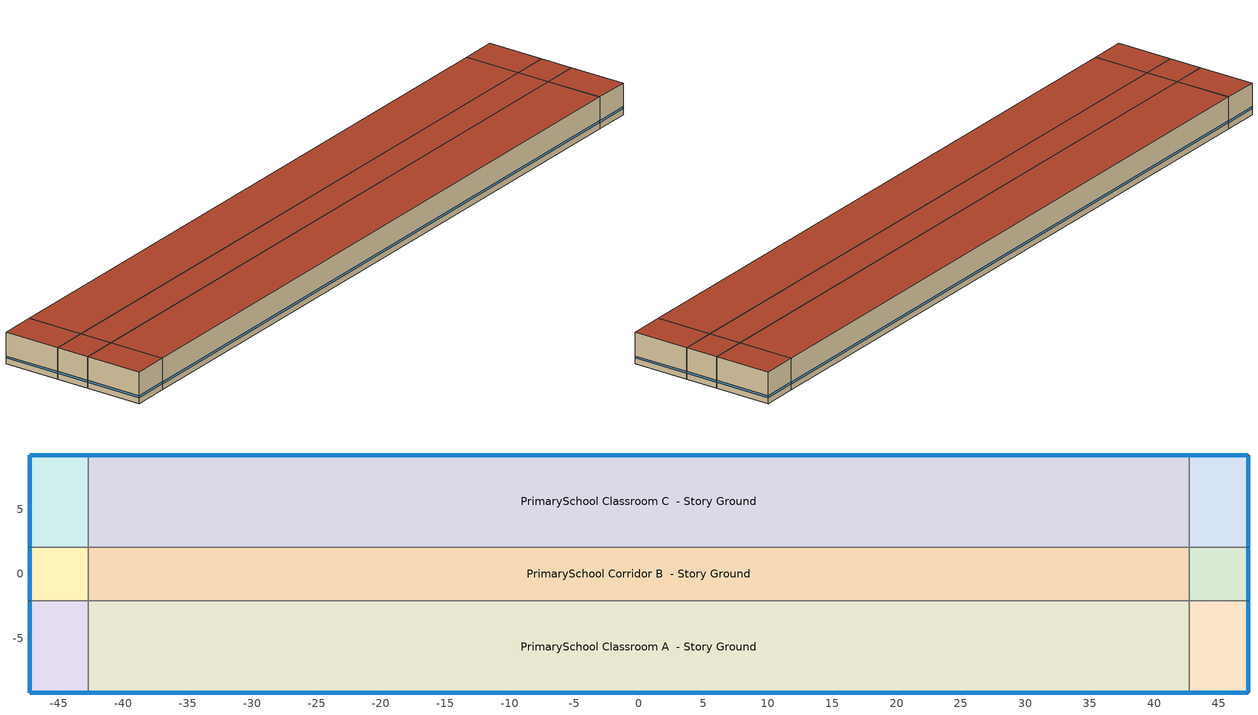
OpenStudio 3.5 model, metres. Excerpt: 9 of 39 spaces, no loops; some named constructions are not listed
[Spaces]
PrimarySchool Classroom A end_a - Story Ground
 floor ground (Foundation F 126 Perim 1171 Area 3262): -47.27,-9.21 -47.27,-2.08 -42.7,-2.08 -42.7,-9.21 z0
 wall outside: -47.27,-2.08 -47.27,-9.21 -42.7,-9.21 z0:3.96
 wall to PrimarySchool Corridor B end_a - Story Ground: -42.7,-2.08 -47.27,-2.08 z0:3.96
 wall to PrimarySchool Classroom A  - Story Ground: -42.7,-9.21 -42.7,-2.08 z0:3.96
 window: -47.25,-9.21 -42.73,-9.21 / -47.27,-2.1 -47.27,-9.19 z0.76:1
 roof outside: -42.7,-9.21 -42.7,-2.08 -47.27,-2.08 -47.27,-9.21 z3.96
PrimarySchool Corridor B end_a - Story Ground
 floor ground (Foundation F 126 Perim 415 Area 1899): -47.27,-2.08 -47.27,2.08 -42.7,2.08 -42.7,-2.08 z0
 wall outside: -47.27,2.08 -47.27,-2.08 z0:3.96
 wall to PrimarySchool Classroom C end_a - Story Ground: -42.7,2.08 -47.27,2.08 z0:3.96
 wall to PrimarySchool Corridor B  - Story Ground: -42.7,-2.08 -42.7,2.08 z0:3.96
 window: -47.27,2.05 -47.27,-2.05 z0.76:1
 roof outside: -42.7,-2.08 -42.7,2.08 -47.27,2.08 -47.27,-2.08 z3.96
PrimarySchool Classroom C end_a - Story Ground
 floor ground (Foundation F 126 Perim 1171 Area 3262): -47.27,2.08 -47.27,9.21 -42.7,9.21 -42.7,2.08 z0
 wall outside: -42.7,9.21 -47.27,9.21 -47.27,2.08 z0:3.96
 wall to PrimarySchool Classroom C  - Story Ground: -42.7,2.08 -42.7,9.21 z0:3.96
 window: -47.27,9.19 -47.27,2.1 / -42.73,9.21 -47.25,9.21 z0.76:1
 roof outside: -42.7,2.08 -42.7,9.21 -47.27,9.21 -47.27,2.08 z3.96
PrimarySchool Classroom A  - Story Ground
 floor ground (Foundation F 126 Perim 854 Area 60936): -42.7,-9.21 -42.7,-2.08 42.7,-2.08 42.7,-9.21 z0
 wall outside: -42.7,-9.21 42.7,-9.21 z0:3.96
 wall to PrimarySchool Corridor B  - Story Ground: 42.7,-2.08 -42.7,-2.08 z0:3.96
 wall to PrimarySchool Classroom A end_b - Story Ground: 42.7,-9.21 42.7,-2.08 z0:3.96
 window: -42.68,-9.21 42.68,-9.21 z0.76:1
 roof outside: 42.7,-9.21 42.7,-2.08 -42.7,-2.08 -42.7,-9.21 z3.96
PrimarySchool Corridor B  - Story Ground
 floor ground (Foundation F 126 Perim 0 Area 35475): -42.7,-2.08 -42.7,2.08 42.7,2.08 42.7,-2.08 z0
 wall to PrimarySchool Classroom C  - Story Ground: 42.7,2.08 -42.7,2.08 z0:3.96
 wall to PrimarySchool Corridor B end_b - Story Ground: 42.7,-2.08 42.7,2.08 z0:3.96
 roof outside: 42.7,-2.08 42.7,2.08 -42.7,2.08 -42.7,-2.08 z3.96
PrimarySchool Classroom C  - Story Ground
 floor ground (Foundation F 126 Perim 854 Area 60936): -42.7,2.08 -42.7,9.21 42.7,9.21 42.7,2.08 z0
 wall outside: 42.7,9.21 -42.7,9.21 z0:3.96
 wall to PrimarySchool Classroom C end_b - Story Ground: 42.7,2.08 42.7,9.21 z0:3.96
 window: 42.68,9.21 -42.68,9.21 z0.76:1
 roof outside: 42.7,2.08 42.7,9.21 -42.7,9.21 -42.7,2.08 z3.96
PrimarySchool Classroom A end_b - Story Ground
 floor ground (Foundation F 126 Perim 1171 Area 3262): 42.7,-9.21 42.7,-2.08 47.27,-2.08 47.27,-9.21 z0
 wall outside: 42.7,-9.21 47.27,-9.21 47.27,-2.08 z0:3.96
 wall to PrimarySchool Corridor B end_b - Story Ground: 47.27,-2.08 42.7,-2.08 z0:3.96
 window: 42.73,-9.21 47.25,-9.21 / 47.27,-9.19 47.27,-2.1 z0.76:1
 roof outside: 47.27,-9.21 47.27,-2.08 42.7,-2.08 42.7,-9.21 z3.96
PrimarySchool Corridor B end_b - Story Ground
 floor ground (Foundation F 126 Perim 415 Area 1899): 42.7,-2.08 42.7,2.08 47.27,2.08 47.27,-2.08 z0
 wall outside: 47.27,-2.08 47.27,2.08 z0:3.96
 wall to PrimarySchool Classroom C end_b - Story Ground: 47.27,2.08 42.7,2.08 z0:3.96
 window: 47.27,-2.05 47.27,2.05 z0.76:1
 roof outside: 47.27,-2.08 47.27,2.08 42.7,2.08 42.7,-2.08 z3.96
PrimarySchool Classroom C end_b - Story Ground
 floor ground (Foundation F 126 Perim 1171 Area 3262): 42.7,2.08 42.7,9.21 47.27,9.21 47.27,2.08 z0
 wall outside: 47.27,2.08 47.27,9.21 42.7,9.21 z0:3.96
 window: 47.25,9.21 42.73,9.21 / 47.27,2.1 47.27,9.19 z0.76:1
 roof outside: 47.27,2.08 47.27,9.21 42.7,9.21 42.7,2.08 z3.96
[Schedule:Ruleset]
Name | Default Day Schedule | Summer Design Day Schedule | Winter Design Day Schedule
PrimarySchool Cafeteria Occ | PrimarySchool Cafeteria Occ Default | PrimarySchool Cafeteria Occ Summer Design Day | PrimarySchool Cafeteria Occ Winter Design Day
PrimarySchool Activity | PrimarySchool Activity Default | PrimarySchool Activity Summer Design Day | PrimarySchool Activity Winter Design Day
PrimarySchool Gym Occ | PrimarySchool Gym Occ Default | PrimarySchool Gym Occ Summer Design Day | PrimarySchool Gym Occ Winter Design Day
PrimarySchool Kitchen Gas | PrimarySchool Kitchen Gas Default | PrimarySchool Kitchen Gas Summer Design Day | PrimarySchool Kitchen Gas Winter Design Day
[Schedule:Day]
PrimarySchool Cafeteria Occ Default; PrimarySchool Cafeteria Occ Wkdy Day 1; autogen Schedule Rule 3 5_day_sch; autogen Schedule Rule 3 6_day_sch; autogen Schedule Rule 3 7_day_sch; autogen Schedule Rule 3 8_day_sch; autogen PrimarySchool Cafeteria Occ 13_day_sch; autogen PrimarySchool Cafeteria Occ 14_day_sch; autogen PrimarySchool Cafeteria Occ 15_day_sch; autogen PrimarySchool Cafeteria Occ 16_day_sch: Yes, 6, 0, 0, 6, 10, 0.0125, 6, 20, 0.025, 6, 30, 0.0375, 6, 40, 0.05, 6, 50, 0.0625, 7, 0, 0.075, 7, 10, 0.0875, 7, 20, 0.1, 7, 30, 0.1125, 7, 40, 0.125, 7, 50, 0.1375, 8, 0, 0.15, 8, 9, 0.141667, 8, 19, 0.133333, 8, 29, 0.125, 8, 39, 0.116667, 8, 49, 0.108333, 8, 59, 0.1, 9, 9, 0.0916667, 9, 19, 0.0833333, 9, 29, 0.075, 9, 39, 0.0666667, 9, 49, 0.0583333, 9, 59, 0.05, 10, 0, 0.05, 10, 9, 0.125, 10, 19, 0.2, 10, 29, 0.275, 10, 39, 0.35, 10, 49, 0.425, 10, 59, 0.5, 11, 9, 0.575, 11, 19, 0.65, 11, 29, 0.725, 11, 39, 0.8, 11, 49, 0.875, 11, 59, 0.95, 12, 0, 0.95, 12, 9, 0.883333, 12, 19, 0.816667, 12, 29, 0.75, 12, 39, 0.683333, 12, 49, 0.616667, 12, 59, 0.55, 13, 9, 0.483333, 13, 19, 0.416667, 13, 29, 0.35, 13, 39, 0.283333, 13, 49, 0.216667, 13, 59, 0.15, 14, 0, 0.15, 14, 9, 0.1375, 14, 19, 0.125, 14, 29, 0.1125, 14, 39, 0.1, 14, 49, 0.0875, 14, 59, 0.075, 15, 9, 0.0625, 15, 19, 0.05, 15, 29, 0.0375, 15, 39, 0.025, 15, 49, 0.0125, 15, 59, 5.32907e-16, 16, 0, 0, 24, 0, 0
PrimarySchool Cafeteria Occ Summer Design Day: 7, 0, 0, 9, 0, 0.15, 11, 0, 0.05, 13, 0, 0.95, 15, 0, 0.15, 24, 0, 0
PrimarySchool Cafeteria Occ Wkdy Day; autogen Schedule Rule 2 9_day_sch; autogen Schedule Rule 2 10_day_sch; autogen Schedule Rule 2 11_day_sch; autogen Schedule Rule 2 12_day_sch: Yes, 9, 0, 0, 15, 0, 0.25, 24, 0, 0
PrimarySchool Cafeteria Occ Wknd Day; PrimarySchool Cafeteria Occ Wknd Day 1; PrimarySchool Cafeteria Occ Wknd Day 2; PrimarySchool Gym Occ Wknd Day; PrimarySchool Gym Occ Wknd Day 1; PrimarySchool Gym Occ Wknd Day 2: Yes, 8, 45, 0, 24, 0, 0
PrimarySchool Cafeteria Occ Winter Design Day; PrimarySchool Gym Occ Winter Design Day: 24, 0, 0
PrimarySchool Activity Default; autogen PrimarySchool Activity 0_day_sch; autogen PrimarySchool Activity 1_day_sch; autogen PrimarySchool Activity 2_day_sch; autogen PrimarySchool Activity 3_day_sch; autogen PrimarySchool Activity 4_day_sch; autogen PrimarySchool Activity 5_day_sch; autogen PrimarySchool Activity 6_day_sch; autogen PrimarySchool Activity 7_day_sch; autogen PrimarySchool Activity 8_day_sch; autogen PrimarySchool Activity 9_day_sch; autogen PrimarySchool Activity 10_day_sch; autogen PrimarySchool Activity 11_day_sch; autogen PrimarySchool Activity 12_day_sch; autogen PrimarySchool Activity 13_day_sch; autogen PrimarySchool Activity 14_day_sch: Yes, 24, 0, 120
PrimarySchool Activity Winter Design Day; PrimarySchool Activity Summer Design Day: 24, 0, 120
PrimarySchool Gym Occ Default; PrimarySchool Gym Occ Wkdy Day 1; autogen Schedule Rule 28 5_day_sch; autogen Schedule Rule 28 6_day_sch; autogen Schedule Rule 28 7_day_sch; autogen Schedule Rule 28 8_day_sch; autogen PrimarySchool Gym Occ 13_day_sch; autogen PrimarySchool Gym Occ 14_day_sch; autogen PrimarySchool Gym Occ 15_day_sch; autogen PrimarySchool Gym Occ 16_day_sch: Yes, 6, 0, 0, 6, 10, 0.0145833, 6, 20, 0.0291667, 6, 30, 0.04375, 6, 40, 0.0583333, 6, 50, 0.0729167, 7, 0, 0.0875, 7, 10, 0.102083, 7, 20, 0.116667, 7, 30, 0.13125, 7, 40, 0.145833, 7, 50, 0.160417, 8, 0, 0.175, 8, 10, 0.189583, 8, 20, 0.204167, 8, 30, 0.21875, 8, 40, 0.233333, 8, 50, 0.247917, 9, 0, 0.2625, 9, 9, 0.277083, 9, 19, 0.291667, 9, 29, 0.30625, 9, 39, 0.320833, 9, 49, 0.335417, 9, 59, 0.35, 10, 0, 0.35, 14, 0, 0.35, 14, 9, 0.375, 14, 19, 0.4, 14, 29, 0.425, 14, 39, 0.45, 14, 49, 0.475, 14, 59, 0.5, 15, 9, 0.525, 15, 19, 0.55, 15, 29, 0.575, 15, 39, 0.6, 15, 49, 0.625, 15, 59, 0.65, 16, 9, 0.675, 16, 19, 0.7, 16, 29, 0.725, 16, 39, 0.75, 16, 49, 0.775, 17, 0, 0.8, 17, 10, 0.825, 17, 20, 0.85, 17, 30, 0.875, 17, 40, 0.9, 17, 50, 0.925, 18, 0, 0.95, 19, 30, 0.95, 19, 40, 0.897222, 19, 50, 0.844444, 20, 0, 0.791667, 20, 10, 0.738889, 20, 20, 0.686111, 20, 30, 0.633333, 20, 40, 0.580556, 20, 50, 0.527778, 21, 0, 0.475, 21, 10, 0.422222, 21, 20, 0.369444, 21, 30, 0.316667, 21, 40, 0.263889, 21, 50, 0.211111, 22, 0, 0.158333, 22, 10, 0.105556, 22, 20, 0.0527778, 22, 30, 0, 24, 0, 0
PrimarySchool Gym Occ Summer Design Day: 8, 0, 0, 16, 0, 0.35, 21, 0, 0.95, 24, 0, 0
PrimarySchool Gym Occ Wkdy Day; autogen Schedule Rule 27 9_day_sch; autogen Schedule Rule 27 10_day_sch; autogen Schedule Rule 27 11_day_sch; autogen Schedule Rule 27 12_day_sch: Yes, 8, 0, 0, 21, 0, 0.35, 24, 0, 0
PrimarySchool Kitchen Gas Default; PrimarySchool Kitchen Gas Wkdy Day 1; autogen Schedule Rule 33 5_day_sch; autogen Schedule Rule 33 6_day_sch; autogen Schedule Rule 33 7_day_sch; autogen Schedule Rule 33 8_day_sch; autogen PrimarySchool Kitchen Gas 13_day_sch; autogen PrimarySchool Kitchen Gas 14_day_sch; autogen PrimarySchool Kitchen Gas 15_day_sch; autogen PrimarySchool Kitchen Gas 16_day_sch: Yes, 7, 0, 0.02, 7, 10, 0.0308333, 7, 20, 0.0416667, 7, 30, 0.0525, 7, 40, 0.0633333, 7, 50, 0.0741667, 8, 0, 0.085, 8, 10, 0.0958333, 8, 20, 0.106667, 8, 30, 0.1175, 8, 39, 0.128333, 8, 49, 0.139167, 8, 59, 0.15, 9, 0, 0.15, 9, 9, 0.154167, 9, 19, 0.158333, 9, 29, 0.1625, 9, 39, 0.166667, 9, 49, 0.170833, 9, 59, 0.175, 10, 9, 0.179167, 10, 19, 0.183333, 10, 29, 0.1875, 10, 39, 0.191667, 10, 49, 0.195833, 10, 59, 0.2, 11, 0, 0.2, 12, 0, 0.2, 12, 9, 0.191667, 12, 19, 0.183333, 12, 29, 0.175, 12, 39, 0.166667, 12, 49, 0.158333, 12, 59, 0.15, 13, 9, 0.141667, 13, 19, 0.133333, 13, 29, 0.125, 13, 39, 0.116667, 13, 49, 0.108333, 13, 59, 0.1, 14, 0, 0.1, 14, 9, 0.0933333, 14, 19, 0.0866667, 14, 29, 0.08, 14, 39, 0.0733333, 14, 49, 0.0666667, 14, 59, 0.06, 15, 9, 0.0533333, 15, 19, 0.0466667, 15, 29, 0.04, 15, 39, 0.0333333, 15, 49, 0.0266667, 15, 59, 0.02, 16, 0, 0.02, 24, 0, 0.02
PrimarySchool Kitchen Gas Summer Design Day: 8, 0, 0.02, 10, 0, 0.15, 13, 0, 0.2, 15, 0, 0.1, 24, 0, 0.02
PrimarySchool Kitchen Gas Wkdy Day; autogen Schedule Rule 32 9_day_sch; autogen Schedule Rule 32 10_day_sch; autogen Schedule Rule 32 11_day_sch; autogen Schedule Rule 32 12_day_sch: Yes, 7, 0, 0.02, 7, 10, 0.0266667, 7, 20, 0.0333333, 7, 30, 0.04, 7, 40, 0.0466667, 7, 50, 0.0533333, 8, 0, 0.06, 8, 10, 0.0666667, 8, 20, 0.0733333, 8, 30, 0.08, 8, 39, 0.0866667, 8, 49, 0.0933333, 8, 59, 0.1, 9, 0, 0.1, 9, 9, 0.104167, 9, 19, 0.108333, 9, 29, 0.1125, 9, 39, 0.116667, 9, 49, 0.120833, 9, 59, 0.125, 10, 9, 0.129167, 10, 19, 0.133333, 10, 29, 0.1375, 10, 39, 0.141667, 10, 49, 0.145833, 10, 59, 0.15, 11, 0, 0.15, 12, 0, 0.15, 12, 9, 0.145833, 12, 19, 0.141667, 12, 29, 0.1375, 12, 39, 0.133333, 12, 49, 0.129167, 12, 59, 0.125, 13, 9, 0.120833, 13, 19, 0.116667, 13, 29, 0.1125, 13, 39, 0.108333, 13, 49, 0.104167, 13, 59, 0.1, 14, 0, 0.1, 14, 9, 0.0933333, 14, 19, 0.0866667, 14, 29, 0.08, 14, 39, 0.0733333, 14, 49, 0.0666667, 14, 59, 0.06, 15, 9, 0.0533333, 15, 19, 0.0466667, 15, 29, 0.04, 15, 39, 0.0333333, 15, 49, 0.0266667, 15, 59, 0.02, 16, 0, 0.02, 24, 0, 0.02
PrimarySchool Kitchen Gas Wknd Day; PrimarySchool Kitchen Gas Wknd Day 1; PrimarySchool Kitchen Gas Wknd Day 2: Yes, 8, 45, 0.02, 24, 0, 0.02
PrimarySchool Kitchen Gas Winter Design Day: 24, 0, 0.02
[Schedule:Rule]
Name | Schedule Ruleset | Rule Order | Day Schedule | Apply Monday | Apply Tuesday | Apply Wednesday | Apply Thursday | Apply Friday | Date Specification Type | Start Month | Start Day | End Month | End Day | Apply Sunday | Apply Saturday | Specific Month 1 | Specific Day 1 | Specific Month 2 | Specific Day 2 | Specific Month 3 | Specific Day 3 | Specific Month 4 | Specific Day 4 | Specific Month 5 | Specific Day 5 | Specific Month 6 | Specific Day 6 | Specific Month 7 | Specific Day 7 | Specific Month 8 | Specific Day 8 | Specific Month 9 | Specific Day 9 | Specific Month 10 | Specific Day 10 | Specific Month 11 | Specific Day 11 | Specific Month 12 | Specific Day 12 | Specific Month 13 | Specific Day 13 | Specific Month 14 | Specific Day 14 | Specific Month 15 | Specific Day 15 | Specific Month 16 | Specific Day 16 | Specific Month 17 | Specific Day 17 | Specific Month 18 | Specific Day 18 | Specific Month 19 | Specific Day 19 | Specific Month 20 | Specific Day 20 | Specific Month 21 | Specific Day 21 | Specific Month 22 | Specific Day 22 | Specific Month 23 | Specific Day 23 | Specific Month 24 | Specific Day 24 | Specific Month 25 | Specific Day 25 | Specific Month 26 | Specific Day 26
Schedule Rule 2 | PrimarySchool Cafeteria Occ | 4 | PrimarySchool Cafeteria Occ Wkdy Day | Yes | Yes | Yes | Yes | Yes | DateRange | 7 | 1 | 9 | 1
Schedule Rule 3 | PrimarySchool Cafeteria Occ | 3 | PrimarySchool Cafeteria Occ Wkdy Day 1 | Yes | Yes | Yes | Yes | Yes | DateRange | 9 | 1 | 12 | 31
Schedule Rule 4 | PrimarySchool Cafeteria Occ | 2 | PrimarySchool Cafeteria Occ Wknd Day |  |  |  |  |  | DateRange | 1 | 1 | 6 | 30 | Yes | Yes
Schedule Rule 5 | PrimarySchool Cafeteria Occ | 1 | PrimarySchool Cafeteria Occ Wknd Day 1 |  |  |  |  |  | DateRange | 7 | 1 | 9 | 1 | Yes | Yes
Schedule Rule 6 | PrimarySchool Cafeteria Occ | 0 | PrimarySchool Cafeteria Occ Wknd Day 2 |  |  |  |  |  | DateRange | 9 | 1 | 12 | 31 | Yes | Yes
Schedule Rule 27 | PrimarySchool Gym Occ | 4 | PrimarySchool Gym Occ Wkdy Day | Yes | Yes | Yes | Yes | Yes | DateRange | 7 | 1 | 9 | 1
Schedule Rule 28 | PrimarySchool Gym Occ | 3 | PrimarySchool Gym Occ Wkdy Day 1 | Yes | Yes | Yes | Yes | Yes | DateRange | 9 | 1 | 12 | 31
Schedule Rule 29 | PrimarySchool Gym Occ | 2 | PrimarySchool Gym Occ Wknd Day |  |  |  |  |  | DateRange | 1 | 1 | 6 | 30 | Yes | Yes
Schedule Rule 30 | PrimarySchool Gym Occ | 1 | PrimarySchool Gym Occ Wknd Day 1 |  |  |  |  |  | DateRange | 7 | 1 | 9 | 1 | Yes | Yes
Schedule Rule 31 | PrimarySchool Gym Occ | 0 | PrimarySchool Gym Occ Wknd Day 2 |  |  |  |  |  | DateRange | 9 | 1 | 12 | 31 | Yes | Yes
Schedule Rule 32 | PrimarySchool Kitchen Gas | 4 | PrimarySchool Kitchen Gas Wkdy Day | Yes | Yes | Yes | Yes | Yes | DateRange | 7 | 1 | 9 | 1
Schedule Rule 33 | PrimarySchool Kitchen Gas | 3 | PrimarySchool Kitchen Gas Wkdy Day 1 | Yes | Yes | Yes | Yes | Yes | DateRange | 9 | 1 | 12 | 31
Schedule Rule 34 | PrimarySchool Kitchen Gas | 2 | PrimarySchool Kitchen Gas Wknd Day |  |  |  |  |  | DateRange | 1 | 1 | 6 | 30 | Yes | Yes
Schedule Rule 35 | PrimarySchool Kitchen Gas | 1 | PrimarySchool Kitchen Gas Wknd Day 1 |  |  |  |  |  | DateRange | 7 | 1 | 9 | 1 | Yes | Yes
Schedule Rule 36 | PrimarySchool Kitchen Gas | 0 | PrimarySchool Kitchen Gas Wknd Day 2 |  |  |  |  |  | DateRange | 9 | 1 | 12 | 31 | Yes | Yes
autogen PrimarySchool Activity 0 | PrimarySchool Activity | 0 | autogen PrimarySchool Activity 0_day_sch | Yes | Yes | Yes | Yes | Yes | SpecificDates |  |  |  |  | Yes | Yes | 1 | 4 | 1 | 11 | 1 | 18 | 1 | 25 | 2 | 1 | 2 | 8 | 2 | 15 | 2 | 22 | 3 | 1 | 3 | 8 | 3 | 15 | 3 | 22 | 3 | 29 | 4 | 5 | 4 | 12 | 4 | 19 | 4 | 26 | 5 | 3 | 5 | 10 | 5 | 17 | 5 | 24 | 5 | 31 | 6 | 7 | 6 | 14 | 6 | 21 | 6 | 28
autogen PrimarySchool Activity 1 | PrimarySchool Activity | 1 | autogen PrimarySchool Activity 1_day_sch | Yes | Yes | Yes | Yes | Yes | SpecificDates |  |  |  |  | Yes | Yes | 7 | 5 | 7 | 12 | 7 | 19 | 7 | 26 | 8 | 2 | 8 | 9 | 8 | 16 | 8 | 23 | 8 | 30
autogen PrimarySchool Activity 2 | PrimarySchool Activity | 2 | autogen PrimarySchool Activity 2_day_sch | Yes | Yes | Yes | Yes | Yes | SpecificDates |  |  |  |  | Yes | Yes | 9 | 6 | 9 | 13 | 9 | 20 | 9 | 27 | 10 | 4 | 10 | 11 | 10 | 18 | 10 | 25 | 11 | 1 | 11 | 8 | 11 | 15 | 11 | 22 | 11 | 29 | 12 | 6 | 12 | 13 | 12 | 20 | 12 | 27
autogen PrimarySchool Activity 3 | PrimarySchool Activity | 3 | autogen PrimarySchool Activity 3_day_sch | Yes | Yes | Yes | Yes | Yes | SpecificDates |  |  |  |  | Yes | Yes | 1 | 5 | 1 | 12 | 1 | 19 | 1 | 26 | 2 | 2 | 2 | 9 | 2 | 16 | 2 | 23 | 3 | 2 | 3 | 9 | 3 | 16 | 3 | 23 | 3 | 30 | 4 | 6 | 4 | 13 | 4 | 20 | 4 | 27 | 5 | 4 | 5 | 11 | 5 | 18 | 5 | 25 | 6 | 1 | 6 | 8 | 6 | 15 | 6 | 22 | 6 | 29
autogen PrimarySchool Activity 4 | PrimarySchool Activity | 4 | autogen PrimarySchool Activity 4_day_sch | Yes | Yes | Yes | Yes | Yes | SpecificDates |  |  |  |  | Yes | Yes | 7 | 6 | 7 | 13 | 7 | 20 | 7 | 27 | 8 | 3 | 8 | 10 | 8 | 17 | 8 | 24 | 8 | 31
autogen PrimarySchool Activity 5 | PrimarySchool Activity | 5 | autogen PrimarySchool Activity 5_day_sch | Yes | Yes | Yes | Yes | Yes | SpecificDates |  |  |  |  | Yes | Yes | 9 | 7 | 9 | 14 | 9 | 21 | 9 | 28 | 10 | 5 | 10 | 12 | 10 | 19 | 10 | 26 | 11 | 2 | 11 | 9 | 11 | 16 | 11 | 23 | 11 | 30 | 12 | 7 | 12 | 14 | 12 | 21 | 12 | 28
autogen PrimarySchool Activity 6 | PrimarySchool Activity | 6 | autogen PrimarySchool Activity 6_day_sch | Yes | Yes | Yes | Yes | Yes | SpecificDates |  |  |  |  | Yes | Yes | 1 | 6 | 1 | 13 | 1 | 20 | 1 | 27 | 2 | 3 | 2 | 10 | 2 | 17 | 2 | 24 | 3 | 3 | 3 | 10 | 3 | 17 | 3 | 24 | 3 | 31 | 4 | 7 | 4 | 14 | 4 | 21 | 4 | 28 | 5 | 5 | 5 | 12 | 5 | 19 | 5 | 26 | 6 | 2 | 6 | 9 | 6 | 16 | 6 | 23 | 6 | 30
autogen PrimarySchool Activity 7 | PrimarySchool Activity | 7 | autogen PrimarySchool Activity 7_day_sch | Yes | Yes | Yes | Yes | Yes | SpecificDates |  |  |  |  | Yes | Yes | 7 | 7 | 7 | 14 | 7 | 21 | 7 | 28 | 8 | 4 | 8 | 11 | 8 | 18 | 8 | 25
autogen PrimarySchool Activity 8 | PrimarySchool Activity | 8 | autogen PrimarySchool Activity 8_day_sch | Yes | Yes | Yes | Yes | Yes | SpecificDates |  |  |  |  | Yes | Yes | 9 | 1 | 9 | 8 | 9 | 15 | 9 | 22 | 9 | 29 | 10 | 6 | 10 | 13 | 10 | 20 | 10 | 27 | 11 | 3 | 11 | 10 | 11 | 17 | 11 | 24 | 12 | 1 | 12 | 8 | 12 | 15 | 12 | 22 | 12 | 29
autogen PrimarySchool Activity 9 | PrimarySchool Activity | 9 | autogen PrimarySchool Activity 9_day_sch | Yes | Yes | Yes | Yes | Yes | SpecificDates |  |  |  |  | Yes | Yes | 1 | 7 | 1 | 14 | 1 | 21 | 1 | 28 | 2 | 4 | 2 | 11 | 2 | 18 | 2 | 25 | 3 | 4 | 3 | 11 | 3 | 18 | 3 | 25 | 4 | 1 | 4 | 8 | 4 | 15 | 4 | 22 | 4 | 29 | 5 | 6 | 5 | 13 | 5 | 20 | 5 | 27 | 6 | 3 | 6 | 10 | 6 | 17 | 6 | 24
autogen PrimarySchool Activity 10 | PrimarySchool Activity | 10 | autogen PrimarySchool Activity 10_day_sch | Yes | Yes | Yes | Yes | Yes | SpecificDates |  |  |  |  | Yes | Yes | 7 | 1 | 7 | 8 | 7 | 15 | 7 | 22 | 7 | 29 | 8 | 5 | 8 | 12 | 8 | 19 | 8 | 26
autogen PrimarySchool Activity 11 | PrimarySchool Activity | 11 | autogen PrimarySchool Activity 11_day_sch | Yes | Yes | Yes | Yes | Yes | SpecificDates |  |  |  |  | Yes | Yes | 9 | 2 | 9 | 9 | 9 | 16 | 9 | 23 | 9 | 30 | 10 | 7 | 10 | 14 | 10 | 21 | 10 | 28 | 11 | 4 | 11 | 11 | 11 | 18 | 11 | 25 | 12 | 2 | 12 | 9 | 12 | 16 | 12 | 23 | 12 | 30
autogen PrimarySchool Activity 12 | PrimarySchool Activity | 12 | autogen PrimarySchool Activity 12_day_sch | Yes | Yes | Yes | Yes | Yes | SpecificDates |  |  |  |  | Yes | Yes | 1 | 1 | 1 | 8 | 1 | 15 | 1 | 22 | 1 | 29 | 2 | 5 | 2 | 12 | 2 | 19 | 2 | 26 | 3 | 5 | 3 | 12 | 3 | 19 | 3 | 26 | 4 | 2 | 4 | 9 | 4 | 16 | 4 | 23 | 4 | 30 | 5 | 7 | 5 | 14 | 5 | 21 | 5 | 28 | 6 | 4 | 6 | 11 | 6 | 18 | 6 | 25
autogen PrimarySchool Activity 13 | PrimarySchool Activity | 13 | autogen PrimarySchool Activity 13_day_sch | Yes | Yes | Yes | Yes | Yes | SpecificDates |  |  |  |  | Yes | Yes | 7 | 2 | 7 | 9 | 7 | 16 | 7 | 23 | 7 | 30 | 8 | 6 | 8 | 13 | 8 | 20 | 8 | 27
autogen PrimarySchool Activity 14 | PrimarySchool Activity | 14 | autogen PrimarySchool Activity 14_day_sch | Yes | Yes | Yes | Yes | Yes | SpecificDates |  |  |  |  | Yes | Yes | 9 | 3 | 9 | 10 | 9 | 17 | 9 | 24 | 10 | 1 | 10 | 8 | 10 | 15 | 10 | 22 | 10 | 29 | 11 | 5 | 11 | 12 | 11 | 19 | 11 | 26 | 12 | 3 | 12 | 10 | 12 | 17 | 12 | 24 | 12 | 31
autogen Schedule Rule 3 5 | PrimarySchool Cafeteria Occ | 5 | autogen Schedule Rule 3 5_day_sch | Yes | Yes | Yes | Yes | Yes | SpecificDates |  |  |  |  | Yes | Yes | 9 | 6 | 9 | 13 | 9 | 20 | 9 | 27 | 10 | 4 | 10 | 11 | 10 | 18 | 10 | 25 | 11 | 1 | 11 | 8 | 11 | 15 | 11 | 22 | 11 | 29 | 12 | 6 | 12 | 13 | 12 | 20 | 12 | 27
autogen Schedule Rule 3 6 | PrimarySchool Cafeteria Occ | 6 | autogen Schedule Rule 3 6_day_sch | Yes | Yes | Yes | Yes | Yes | SpecificDates |  |  |  |  | Yes | Yes | 9 | 7 | 9 | 14 | 9 | 21 | 9 | 28 | 10 | 5 | 10 | 12 | 10 | 19 | 10 | 26 | 11 | 2 | 11 | 9 | 11 | 16 | 11 | 23 | 11 | 30 | 12 | 7 | 12 | 14 | 12 | 21 | 12 | 28
autogen Schedule Rule 3 7 | PrimarySchool Cafeteria Occ | 7 | autogen Schedule Rule 3 7_day_sch | Yes | Yes | Yes | Yes | Yes | SpecificDates |  |  |  |  | Yes | Yes | 9 | 2 | 9 | 9 | 9 | 16 | 9 | 23 | 9 | 30 | 10 | 7 | 10 | 14 | 10 | 21 | 10 | 28 | 11 | 4 | 11 | 11 | 11 | 18 | 11 | 25 | 12 | 2 | 12 | 9 | 12 | 16 | 12 | 23 | 12 | 30
autogen Schedule Rule 3 8 | PrimarySchool Cafeteria Occ | 8 | autogen Schedule Rule 3 8_day_sch | Yes | Yes | Yes | Yes | Yes | SpecificDates |  |  |  |  | Yes | Yes | 9 | 3 | 9 | 10 | 9 | 17 | 9 | 24 | 10 | 1 | 10 | 8 | 10 | 15 | 10 | 22 | 10 | 29 | 11 | 5 | 11 | 12 | 11 | 19 | 11 | 26 | 12 | 3 | 12 | 10 | 12 | 17 | 12 | 24 | 12 | 31
autogen Schedule Rule 2 9 | PrimarySchool Cafeteria Occ | 9 | autogen Schedule Rule 2 9_day_sch | Yes | Yes | Yes | Yes | Yes | SpecificDates |  |  |  |  | Yes | Yes | 7 | 6 | 7 | 13 | 7 | 20 | 7 | 27 | 8 | 3 | 8 | 10 | 8 | 17 | 8 | 24 | 8 | 31
autogen Schedule Rule 2 10 | PrimarySchool Cafeteria Occ | 10 | autogen Schedule Rule 2 10_day_sch | Yes | Yes | Yes | Yes | Yes | SpecificDates |  |  |  |  | Yes | Yes | 7 | 7 | 7 | 14 | 7 | 21 | 7 | 28 | 8 | 4 | 8 | 11 | 8 | 18 | 8 | 25
autogen Schedule Rule 2 11 | PrimarySchool Cafeteria Occ | 11 | autogen Schedule Rule 2 11_day_sch | Yes | Yes | Yes | Yes | Yes | SpecificDates |  |  |  |  | Yes | Yes | 7 | 1 | 7 | 8 | 7 | 15 | 7 | 22 | 7 | 29 | 8 | 5 | 8 | 12 | 8 | 19 | 8 | 26
autogen Schedule Rule 2 12 | PrimarySchool Cafeteria Occ | 12 | autogen Schedule Rule 2 12_day_sch | Yes | Yes | Yes | Yes | Yes | SpecificDates |  |  |  |  | Yes | Yes | 7 | 2 | 7 | 9 | 7 | 16 | 7 | 23 | 7 | 30 | 8 | 6 | 8 | 13 | 8 | 20 | 8 | 27
autogen PrimarySchool Cafeteria Occ 13 | PrimarySchool Cafeteria Occ | 13 | autogen PrimarySchool Cafeteria Occ 13_day_sch | Yes | Yes | Yes | Yes | Yes | SpecificDates |  |  |  |  | Yes | Yes | 1 | 5 | 1 | 12 | 1 | 19 | 1 | 26 | 2 | 2 | 2 | 9 | 2 | 16 | 2 | 23 | 3 | 2 | 3 | 9 | 3 | 16 | 3 | 23 | 3 | 30 | 4 | 6 | 4 | 13 | 4 | 20 | 4 | 27 | 5 | 4 | 5 | 11 | 5 | 18 | 5 | 25 | 6 | 1 | 6 | 8 | 6 | 15 | 6 | 22 | 6 | 29
autogen PrimarySchool Cafeteria Occ 14 | PrimarySchool Cafeteria Occ | 14 | autogen PrimarySchool Cafeteria Occ 14_day_sch | Yes | Yes | Yes | Yes | Yes | SpecificDates |  |  |  |  | Yes | Yes | 1 | 6 | 1 | 13 | 1 | 20 | 1 | 27 | 2 | 3 | 2 | 10 | 2 | 17 | 2 | 24 | 3 | 3 | 3 | 10 | 3 | 17 | 3 | 24 | 3 | 31 | 4 | 7 | 4 | 14 | 4 | 21 | 4 | 28 | 5 | 5 | 5 | 12 | 5 | 19 | 5 | 26 | 6 | 2 | 6 | 9 | 6 | 16 | 6 | 23 | 6 | 30
autogen PrimarySchool Cafeteria Occ 15 | PrimarySchool Cafeteria Occ | 15 | autogen PrimarySchool Cafeteria Occ 15_day_sch | Yes | Yes | Yes | Yes | Yes | SpecificDates |  |  |  |  | Yes | Yes | 1 | 7 | 1 | 14 | 1 | 21 | 1 | 28 | 2 | 4 | 2 | 11 | 2 | 18 | 2 | 25 | 3 | 4 | 3 | 11 | 3 | 18 | 3 | 25 | 4 | 1 | 4 | 8 | 4 | 15 | 4 | 22 | 4 | 29 | 5 | 6 | 5 | 13 | 5 | 20 | 5 | 27 | 6 | 3 | 6 | 10 | 6 | 17 | 6 | 24
autogen PrimarySchool Cafeteria Occ 16 | PrimarySchool Cafeteria Occ | 16 | autogen PrimarySchool Cafeteria Occ 16_day_sch | Yes | Yes | Yes | Yes | Yes | SpecificDates |  |  |  |  | Yes | Yes | 1 | 1 | 1 | 8 | 1 | 15 | 1 | 22 | 1 | 29 | 2 | 5 | 2 | 12 | 2 | 19 | 2 | 26 | 3 | 5 | 3 | 12 | 3 | 19 | 3 | 26 | 4 | 2 | 4 | 9 | 4 | 16 | 4 | 23 | 4 | 30 | 5 | 7 | 5 | 14 | 5 | 21 | 5 | 28 | 6 | 4 | 6 | 11 | 6 | 18 | 6 | 25
autogen Schedule Rule 28 5 | PrimarySchool Gym Occ | 5 | autogen Schedule Rule 28 5_day_sch | Yes | Yes | Yes | Yes | Yes | SpecificDates |  |  |  |  | Yes | Yes | 9 | 6 | 9 | 13 | 9 | 20 | 9 | 27 | 10 | 4 | 10 | 11 | 10 | 18 | 10 | 25 | 11 | 1 | 11 | 8 | 11 | 15 | 11 | 22 | 11 | 29 | 12 | 6 | 12 | 13 | 12 | 20 | 12 | 27
autogen Schedule Rule 28 6 | PrimarySchool Gym Occ | 6 | autogen Schedule Rule 28 6_day_sch | Yes | Yes | Yes | Yes | Yes | SpecificDates |  |  |  |  | Yes | Yes | 9 | 7 | 9 | 14 | 9 | 21 | 9 | 28 | 10 | 5 | 10 | 12 | 10 | 19 | 10 | 26 | 11 | 2 | 11 | 9 | 11 | 16 | 11 | 23 | 11 | 30 | 12 | 7 | 12 | 14 | 12 | 21 | 12 | 28
autogen Schedule Rule 28 7 | PrimarySchool Gym Occ | 7 | autogen Schedule Rule 28 7_day_sch | Yes | Yes | Yes | Yes | Yes | SpecificDates |  |  |  |  | Yes | Yes | 9 | 2 | 9 | 9 | 9 | 16 | 9 | 23 | 9 | 30 | 10 | 7 | 10 | 14 | 10 | 21 | 10 | 28 | 11 | 4 | 11 | 11 | 11 | 18 | 11 | 25 | 12 | 2 | 12 | 9 | 12 | 16 | 12 | 23 | 12 | 30
autogen Schedule Rule 28 8 | PrimarySchool Gym Occ | 8 | autogen Schedule Rule 28 8_day_sch | Yes | Yes | Yes | Yes | Yes | SpecificDates |  |  |  |  | Yes | Yes | 9 | 3 | 9 | 10 | 9 | 17 | 9 | 24 | 10 | 1 | 10 | 8 | 10 | 15 | 10 | 22 | 10 | 29 | 11 | 5 | 11 | 12 | 11 | 19 | 11 | 26 | 12 | 3 | 12 | 10 | 12 | 17 | 12 | 24 | 12 | 31
autogen Schedule Rule 27 9 | PrimarySchool Gym Occ | 9 | autogen Schedule Rule 27 9_day_sch | Yes | Yes | Yes | Yes | Yes | SpecificDates |  |  |  |  | Yes | Yes | 7 | 6 | 7 | 13 | 7 | 20 | 7 | 27 | 8 | 3 | 8 | 10 | 8 | 17 | 8 | 24 | 8 | 31
autogen Schedule Rule 27 10 | PrimarySchool Gym Occ | 10 | autogen Schedule Rule 27 10_day_sch | Yes | Yes | Yes | Yes | Yes | SpecificDates |  |  |  |  | Yes | Yes | 7 | 7 | 7 | 14 | 7 | 21 | 7 | 28 | 8 | 4 | 8 | 11 | 8 | 18 | 8 | 25
autogen Schedule Rule 27 11 | PrimarySchool Gym Occ | 11 | autogen Schedule Rule 27 11_day_sch | Yes | Yes | Yes | Yes | Yes | SpecificDates |  |  |  |  | Yes | Yes | 7 | 1 | 7 | 8 | 7 | 15 | 7 | 22 | 7 | 29 | 8 | 5 | 8 | 12 | 8 | 19 | 8 | 26
autogen Schedule Rule 27 12 | PrimarySchool Gym Occ | 12 | autogen Schedule Rule 27 12_day_sch | Yes | Yes | Yes | Yes | Yes | SpecificDates |  |  |  |  | Yes | Yes | 7 | 2 | 7 | 9 | 7 | 16 | 7 | 23 | 7 | 30 | 8 | 6 | 8 | 13 | 8 | 20 | 8 | 27
autogen PrimarySchool Gym Occ 13 | PrimarySchool Gym Occ | 13 | autogen PrimarySchool Gym Occ 13_day_sch | Yes | Yes | Yes | Yes | Yes | SpecificDates |  |  |  |  | Yes | Yes | 1 | 5 | 1 | 12 | 1 | 19 | 1 | 26 | 2 | 2 | 2 | 9 | 2 | 16 | 2 | 23 | 3 | 2 | 3 | 9 | 3 | 16 | 3 | 23 | 3 | 30 | 4 | 6 | 4 | 13 | 4 | 20 | 4 | 27 | 5 | 4 | 5 | 11 | 5 | 18 | 5 | 25 | 6 | 1 | 6 | 8 | 6 | 15 | 6 | 22 | 6 | 29
autogen PrimarySchool Gym Occ 14 | PrimarySchool Gym Occ | 14 | autogen PrimarySchool Gym Occ 14_day_sch | Yes | Yes | Yes | Yes | Yes | SpecificDates |  |  |  |  | Yes | Yes | 1 | 6 | 1 | 13 | 1 | 20 | 1 | 27 | 2 | 3 | 2 | 10 | 2 | 17 | 2 | 24 | 3 | 3 | 3 | 10 | 3 | 17 | 3 | 24 | 3 | 31 | 4 | 7 | 4 | 14 | 4 | 21 | 4 | 28 | 5 | 5 | 5 | 12 | 5 | 19 | 5 | 26 | 6 | 2 | 6 | 9 | 6 | 16 | 6 | 23 | 6 | 30
autogen PrimarySchool Gym Occ 15 | PrimarySchool Gym Occ | 15 | autogen PrimarySchool Gym Occ 15_day_sch | Yes | Yes | Yes | Yes | Yes | SpecificDates |  |  |  |  | Yes | Yes | 1 | 7 | 1 | 14 | 1 | 21 | 1 | 28 | 2 | 4 | 2 | 11 | 2 | 18 | 2 | 25 | 3 | 4 | 3 | 11 | 3 | 18 | 3 | 25 | 4 | 1 | 4 | 8 | 4 | 15 | 4 | 22 | 4 | 29 | 5 | 6 | 5 | 13 | 5 | 20 | 5 | 27 | 6 | 3 | 6 | 10 | 6 | 17 | 6 | 24
autogen PrimarySchool Gym Occ 16 | PrimarySchool Gym Occ | 16 | autogen PrimarySchool Gym Occ 16_day_sch | Yes | Yes | Yes | Yes | Yes | SpecificDates |  |  |  |  | Yes | Yes | 1 | 1 | 1 | 8 | 1 | 15 | 1 | 22 | 1 | 29 | 2 | 5 | 2 | 12 | 2 | 19 | 2 | 26 | 3 | 5 | 3 | 12 | 3 | 19 | 3 | 26 | 4 | 2 | 4 | 9 | 4 | 16 | 4 | 23 | 4 | 30 | 5 | 7 | 5 | 14 | 5 | 21 | 5 | 28 | 6 | 4 | 6 | 11 | 6 | 18 | 6 | 25
autogen Schedule Rule 33 5 | PrimarySchool Kitchen Gas | 5 | autogen Schedule Rule 33 5_day_sch | Yes | Yes | Yes | Yes | Yes | SpecificDates |  |  |  |  | Yes | Yes | 9 | 6 | 9 | 13 | 9 | 20 | 9 | 27 | 10 | 4 | 10 | 11 | 10 | 18 | 10 | 25 | 11 | 1 | 11 | 8 | 11 | 15 | 11 | 22 | 11 | 29 | 12 | 6 | 12 | 13 | 12 | 20 | 12 | 27
autogen Schedule Rule 33 6 | PrimarySchool Kitchen Gas | 6 | autogen Schedule Rule 33 6_day_sch | Yes | Yes | Yes | Yes | Yes | SpecificDates |  |  |  |  | Yes | Yes | 9 | 7 | 9 | 14 | 9 | 21 | 9 | 28 | 10 | 5 | 10 | 12 | 10 | 19 | 10 | 26 | 11 | 2 | 11 | 9 | 11 | 16 | 11 | 23 | 11 | 30 | 12 | 7 | 12 | 14 | 12 | 21 | 12 | 28
autogen Schedule Rule 33 7 | PrimarySchool Kitchen Gas | 7 | autogen Schedule Rule 33 7_day_sch | Yes | Yes | Yes | Yes | Yes | SpecificDates |  |  |  |  | Yes | Yes | 9 | 2 | 9 | 9 | 9 | 16 | 9 | 23 | 9 | 30 | 10 | 7 | 10 | 14 | 10 | 21 | 10 | 28 | 11 | 4 | 11 | 11 | 11 | 18 | 11 | 25 | 12 | 2 | 12 | 9 | 12 | 16 | 12 | 23 | 12 | 30
autogen Schedule Rule 33 8 | PrimarySchool Kitchen Gas | 8 | autogen Schedule Rule 33 8_day_sch | Yes | Yes | Yes | Yes | Yes | SpecificDates |  |  |  |  | Yes | Yes | 9 | 3 | 9 | 10 | 9 | 17 | 9 | 24 | 10 | 1 | 10 | 8 | 10 | 15 | 10 | 22 | 10 | 29 | 11 | 5 | 11 | 12 | 11 | 19 | 11 | 26 | 12 | 3 | 12 | 10 | 12 | 17 | 12 | 24 | 12 | 31
autogen Schedule Rule 32 9 | PrimarySchool Kitchen Gas | 9 | autogen Schedule Rule 32 9_day_sch | Yes | Yes | Yes | Yes | Yes | SpecificDates |  |  |  |  | Yes | Yes | 7 | 6 | 7 | 13 | 7 | 20 | 7 | 27 | 8 | 3 | 8 | 10 | 8 | 17 | 8 | 24 | 8 | 31
autogen Schedule Rule 32 10 | PrimarySchool Kitchen Gas | 10 | autogen Schedule Rule 32 10_day_sch | Yes | Yes | Yes | Yes | Yes | SpecificDates |  |  |  |  | Yes | Yes | 7 | 7 | 7 | 14 | 7 | 21 | 7 | 28 | 8 | 4 | 8 | 11 | 8 | 18 | 8 | 25
autogen Schedule Rule 32 11 | PrimarySchool Kitchen Gas | 11 | autogen Schedule Rule 32 11_day_sch | Yes | Yes | Yes | Yes | Yes | SpecificDates |  |  |  |  | Yes | Yes | 7 | 1 | 7 | 8 | 7 | 15 | 7 | 22 | 7 | 29 | 8 | 5 | 8 | 12 | 8 | 19 | 8 | 26
autogen Schedule Rule 32 12 | PrimarySchool Kitchen Gas | 12 | autogen Schedule Rule 32 12_day_sch | Yes | Yes | Yes | Yes | Yes | SpecificDates |  |  |  |  | Yes | Yes | 7 | 2 | 7 | 9 | 7 | 16 | 7 | 23 | 7 | 30 | 8 | 6 | 8 | 13 | 8 | 20 | 8 | 27
autogen PrimarySchool Kitchen Gas 13 | PrimarySchool Kitchen Gas | 13 | autogen PrimarySchool Kitchen Gas 13_day_sch | Yes | Yes | Yes | Yes | Yes | SpecificDates |  |  |  |  | Yes | Yes | 1 | 5 | 1 | 12 | 1 | 19 | 1 | 26 | 2 | 2 | 2 | 9 | 2 | 16 | 2 | 23 | 3 | 2 | 3 | 9 | 3 | 16 | 3 | 23 | 3 | 30 | 4 | 6 | 4 | 13 | 4 | 20 | 4 | 27 | 5 | 4 | 5 | 11 | 5 | 18 | 5 | 25 | 6 | 1 | 6 | 8 | 6 | 15 | 6 | 22 | 6 | 29
autogen PrimarySchool Kitchen Gas 14 | PrimarySchool Kitchen Gas | 14 | autogen PrimarySchool Kitchen Gas 14_day_sch | Yes | Yes | Yes | Yes | Yes | SpecificDates |  |  |  |  | Yes | Yes | 1 | 6 | 1 | 13 | 1 | 20 | 1 | 27 | 2 | 3 | 2 | 10 | 2 | 17 | 2 | 24 | 3 | 3 | 3 | 10 | 3 | 17 | 3 | 24 | 3 | 31 | 4 | 7 | 4 | 14 | 4 | 21 | 4 | 28 | 5 | 5 | 5 | 12 | 5 | 19 | 5 | 26 | 6 | 2 | 6 | 9 | 6 | 16 | 6 | 23 | 6 | 30
autogen PrimarySchool Kitchen Gas 15 | PrimarySchool Kitchen Gas | 15 | autogen PrimarySchool Kitchen Gas 15_day_sch | Yes | Yes | Yes | Yes | Yes | SpecificDates |  |  |  |  | Yes | Yes | 1 | 7 | 1 | 14 | 1 | 21 | 1 | 28 | 2 | 4 | 2 | 11 | 2 | 18 | 2 | 25 | 3 | 4 | 3 | 11 | 3 | 18 | 3 | 25 | 4 | 1 | 4 | 8 | 4 | 15 | 4 | 22 | 4 | 29 | 5 | 6 | 5 | 13 | 5 | 20 | 5 | 27 | 6 | 3 | 6 | 10 | 6 | 17 | 6 | 24
autogen PrimarySchool Kitchen Gas 16 | PrimarySchool Kitchen Gas | 16 | autogen PrimarySchool Kitchen Gas 16_day_sch | Yes | Yes | Yes | Yes | Yes | SpecificDates |  |  |  |  | Yes | Yes | 1 | 1 | 1 | 8 | 1 | 15 | 1 | 22 | 1 | 29 | 2 | 5 | 2 | 12 | 2 | 19 | 2 | 26 | 3 | 5 | 3 | 12 | 3 | 19 | 3 | 26 | 4 | 2 | 4 | 9 | 4 | 16 | 4 | 23 | 4 | 30 | 5 | 7 | 5 | 14 | 5 | 21 | 5 | 28 | 6 | 4 | 6 | 11 | 6 | 18 | 6 | 25
